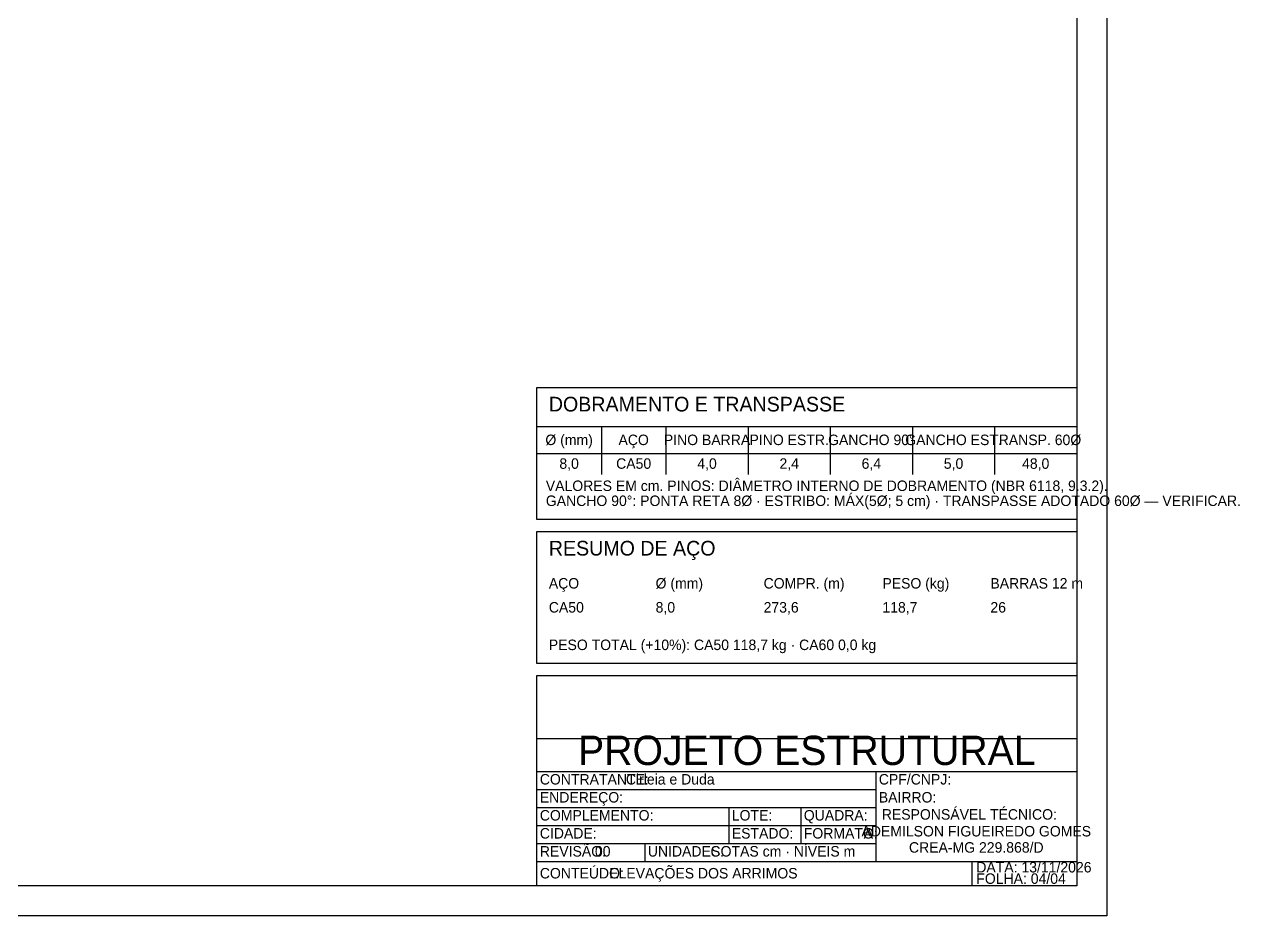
# Model space of a CAD drawing. Header units: millimetres. Extents: x 0 to 3648, y 0 to 594.
# Drawn here: x 3243.1 to 3648.3, y 0 to 297 of the extents above; entities that cross this region are included whole.
import ezdxf
from ezdxf.enums import TextEntityAlignment as Align

# ---------------------------------------------------------------- set-up
doc = ezdxf.new("R2010")
doc.units = ezdxf.units.MM
for name, color, linetype in [('FORMAS', 7, 'CONTINUOUS'), ('MOLDURA', 7, 'CONTINUOUS'), ('SECUNDARIAS', 8, 'CONTINUOUS'), ('TEXTOS', 2, 'CONTINUOUS')]:
    doc.layers.add(name, color=color, linetype=linetype)

msp = doc.modelspace()

# ---------------------------------------------------------------- linework, layer by layer
at = {"layer": 'FORMAS'}
for p, q in [((3414.0001, 176.00001), (3594.0001, 176.00001)), ((3414.0001, 131.99999), (3414.0001, 176.00001)), ((3594.0001, 176.00001), (3594.0001, 131.99999)), ((3594.0001, 131.99999), (3414.0001, 131.99999)), ((3414.0001, 127.99999), (3594.0001, 127.99999)), ((3414.0001, 84), (3414.0001, 127.99999)), ((3594.0001, 127.99999), (3594.0001, 84)), ((3594.0001, 84), (3414.0001, 84)), ((3414.0001, 80.00001), (3594.0001, 80.00001)), ((3414.0001, 9.99997), (3414.0001, 80.00001)), ((3594.0001, 80.00001), (3594.0001, 9.99997)), ((3594.0001, 9.99997), (3414.0001, 9.99997))]:
    msp.add_line(p, q, dxfattribs=at)
at = {"layer": 'MOLDURA'}
for p, q in [((3604.0001, 594), (3604.0001, -0.00003)), ((3594.0001, 584), (3594.0001, 9.99997)), ((3594.0001, 9.99997), (2783, 9.99997)), ((3604.0001, -0.00003), (2763, -0.00003))]:
    msp.add_line(p, q, dxfattribs=at)
at = {"layer": 'SECUNDARIAS'}
for p, q in [((3414.0001, 162.99999), (3594.0001, 162.99999)), ((3435.52178, 162.99999), (3435.52178, 146.99999)), ((3457.04347, 162.99999), (3457.04347, 146.99999)), ((3484.4348, 162.99999), (3484.4348, 146.99999)), ((3511.82612, 162.99999), (3511.82612, 146.99999)), ((3539.21745, 162.99999), (3539.21745, 146.99999)), ((3566.60877, 162.99999), (3566.60877, 146.99999)), ((3414.0001, 154), (3594.0001, 154)), ((3414.0001, 59), (3594.0001, 59)), ((3414.0001, 48.00003), (3594.0001, 48.00003)), ((3526.9999, 48.00003), (3526.9999, 29.99997)), ((3526.9999, 48.00003), (3526.9999, 18.00003)), ((3414.0001, 41.99999), (3526.9999, 41.99999)), ((3526.9999, 41.99999), (3526.9999, 36.00001)), ((3414.0001, 36.00001), (3526.9999, 36.00001)), ((3478, 36.00001), (3478, 29.99997)), ((3501.9999, 36.00001), (3501.9999, 29.99997)), ((3414.0001, 29.99997), (3526.9999, 29.99997)), ((3478, 29.99997), (3478, 24)), ((3501.9999, 29.99997), (3501.9999, 24)), ((3414.0001, 24), (3526.9999, 24)), ((3449.99995, 24), (3449.99995, 18.00003)), ((3414.0001, 18.00003), (3526.9999, 18.00003)), ((3414.0001, 18.00003), (3594.0001, 18.00003)), ((3559.0001, 18.00003), (3559.0001, 9.99997))]:
    msp.add_line(p, q, dxfattribs=at)

# ---------------------------------------------------------------- texts
at = {"layer": 'TEXTOS'}
for s, height, p in [('DOBRAMENTO E TRANSPASSE', 4.88827, (3418, 167.99999)), ('VALORES EM cm. PINOS: DIÂMETRO INTERNO DE DOBRAMENTO (NBR 6118, 9.3.2).', 3.49162, (3416.9999, 141.5)), ('GANCHO 90°: PONTA RETA 8Ø · ESTRIBO: MÁX(5Ø; 5 cm) · TRANSPASSE ADOTADO 60Ø — VERIFICAR.', 3.49162, (3416.9999, 136.5)), ('RESUMO DE AÇO', 4.88827, (3418, 120.00001)), ('AÇO', 3.49162, (3418, 109)), ('Ø (mm)', 3.49162, (3453.59996, 109)), ('COMPR. (m)', 3.49162, (3489.60006, 109)), ('PESO (kg)', 3.49162, (3529.19992, 109)), ('BARRAS 12 m', 3.49162, (3565.20002, 109)), ('CA50', 3.49162, (3418, 101.00001)), ('8,0', 3.49162, (3453.59996, 101.00001)), ('273,6', 3.49162, (3489.60006, 101.00001)), ('118,7', 3.49162, (3529.19992, 101.00001)), ('26', 3.49162, (3565.20002, 101.00001)), ('PESO TOTAL (+10%): CA50 118,7 kg · CA60 0,0 kg', 3.49162, (3418, 88.50001)), ('CONTRATANTE:', 3.49162, (3414.99995, 43.70002)), ('Cirleia e Duda', 3.49162, (3443.68359, 43.70002)), ('CPF/CNPJ:', 3.49162, (3528, 43.70002)), ('ENDEREÇO:', 3.49162, (3414.99995, 37.69998)), ('BAIRRO:', 3.49162, (3528, 37.69998)), ('COMPLEMENTO:', 3.49162, (3414.99995, 31.70001)), ('LOTE:', 3.49162, (3479.0001, 31.70001)), ('QUADRA:', 3.49162, (3503, 31.70001)), ('RESPONSÁVEL TÉCNICO:', 3.49162, (3529.0001, 31.99999)), ('CIDADE:', 3.49162, (3414.99995, 25.69997)), ('ESTADO:', 3.49162, (3479.0001, 25.69997)), ('FORMATO:', 3.49162, (3503, 25.69997)), ('A', 3.49162, (3522.97997, 25.69997)), ('REVISÃO:', 3.49162, (3414.99995, 19.69999)), ('00', 3.49162, (3433.37059, 19.69999)), ('UNIDADES:', 3.49162, (3451.00005, 19.69999)), ('COTAS cm · NÍVEIS m', 3.49162, (3471.904, 19.69999)), ('CONTEÚDO:', 3.49162, (3414.99995, 12.4)), ('ELEVAÇÕES DOS ARRIMOS', 3.49162, (3438.13271, 12.4)), ('DATA: 13/11/2026', 3.49162, (3560.5, 14.40002)), ('FOLHA: 04/04', 3.49162, (3560.5, 10.6))]:
    msp.add_text(s, height=height, dxfattribs=at).set_placement(p)
for s, height, p in [('Ø (mm)', 3.49162, (3424.76082, 156.80001)), ('AÇO', 3.49162, (3446.28275, 156.80001)), ('PINO BARRA', 3.49162, (3470.73913, 156.80001)), ('PINO ESTR.', 3.49162, (3498.13046, 156.80001)), ('GANCHO 90°', 3.49162, (3525.52178, 156.80001)), ('GANCHO EST.', 3.49162, (3552.91311, 156.80001)), ('TRANSP. 60Ø', 3.49162, (3580.30444, 156.80001)), ('8,0', 3.49162, (3424.76082, 148.9)), ('CA50', 3.49162, (3446.28275, 148.9)), ('4,0', 3.49162, (3470.73913, 148.9)), ('2,4', 3.49162, (3498.13046, 148.9)), ('6,4', 3.49162, (3525.52178, 148.9)), ('5,0', 3.49162, (3552.91311, 148.9)), ('48,0', 3.49162, (3580.30444, 148.9)), ('PROJETO ESTRUTURAL', 9.77654, (3504.0001, 50.19998)), ('ADEMILSON FIGUEIREDO GOMES', 3.49162, (3560.5, 26.40003)), ('CREA-MG 229.868/D', 3.49162, (3560.5, 21.00001))]:
    msp.add_text(s, height=height, dxfattribs=at).set_placement(p, align=Align.CENTER)

doc.saveas('drawing.dxf')
